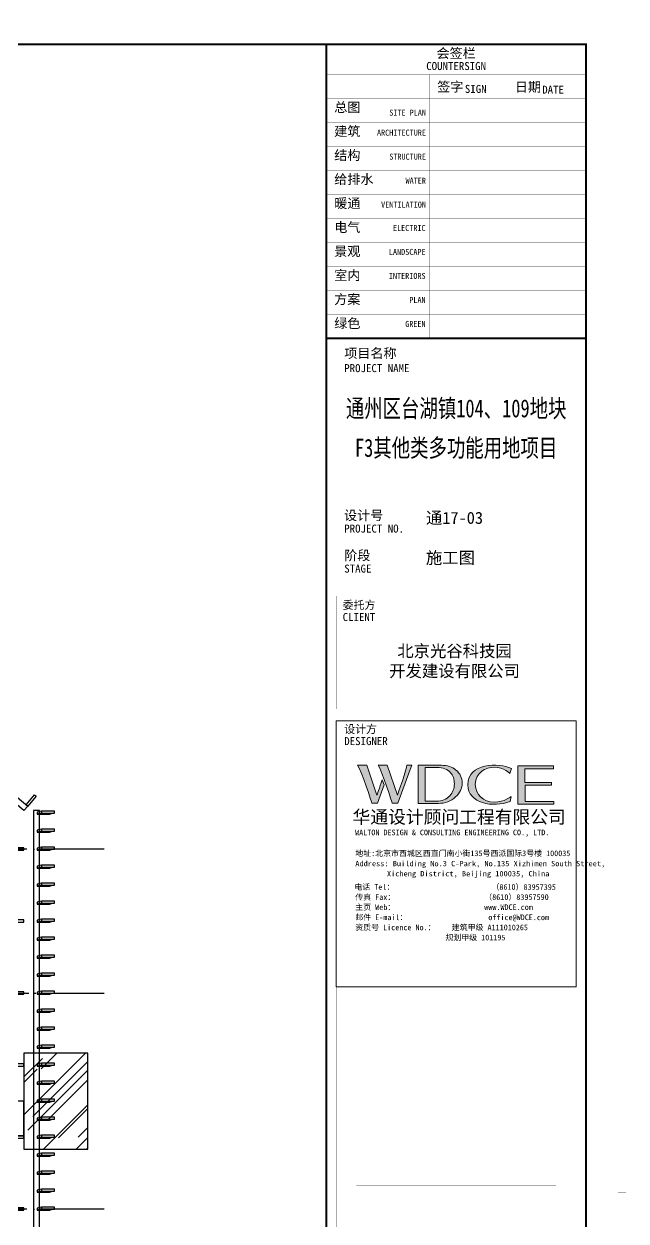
# Model space of a CAD drawing. Extents: x -415214 to 475089, y -207485 to 163917.
# Drawn here: x 58400 to 73468, y 71100 to 101027 of the extents above; entities that cross this region are included whole.
import ezdxf
from ezdxf.enums import TextEntityAlignment as Align

# ---------------------------------------------------------------- set-up
doc = ezdxf.new("R2010")
doc.units = 0
doc.header["$LTSCALE"] = 800
doc.linetypes.add('104 13#平面_t3$0$DOTE', pattern=[2.4200000000000004, 2, -0.2, 0.02, -0.2])
doc.linetypes.add('13#楼幕墙$0$DASH', pattern=[0.35, 0.25, -0.1])
doc.layers.get('0').update_dxf_attribs({"linetype": 'CONTINUOUS'})
doc.layers.get('Defpoints').update_dxf_attribs({"linetype": 'CONTINUOUS'})
for name, color, linetype in [('104 13#平面_t3$0$A-C_玻璃幕墙', 140, 'CONTINUOUS'), ('104 13#平面_t3$0$A-TECH_结构', 21, 'CONTINUOUS'), ('104 13#平面_t3$0$A_AXIS-轴线', 36, '104 13#平面_t3$0$DOTE'), ('104 13#平面_t3$0$EH_玻璃', 156, 'CONTINUOUS'), ('13#楼幕墙$0$A-C_幕墙龙骨', 133, 'CONTINUOUS'), ('13#楼幕墙$0$A-C_玻璃幕墙', 140, 'CONTINUOUS'), ('13#楼幕墙$0$A-C_窗', 140, 'CONTINUOUS'), ('13#楼幕墙$0$D-铝板', 181, 'CONTINUOUS')]:
    doc.layers.add(name, color=color, linetype=linetype)
doc.styles.add('图签信息$0$hwxh', font='STXIHEI.TTF')
doc.styles.add('图签信息$0$华文细黑', font='STXIHEI.TTF', dxfattribs={"height": 10})

# ---------------------------------------------------------------- blocks, each defined once
blk = doc.blocks.new('图签信息$0$logo2')
h = blk.add_hatch(color=7)
h.paths.add_polyline_path([(19.02072923148228, -7.360451359885148), (15.8446936084174, -7.360451359885148), (15.8446936084174, -3.972197714929827), (18.973875901974, -3.972197714929827), (18.973875901974, -4.243326908481412), (16.46102159731674, -4.243326908481412), (16.46102159731674, -5.448077594440615), (18.81057826824662, -5.448077594440615), (18.81057826824662, -5.685617084852073), (16.474112968797, -5.685617084852073), (16.474112968797, -7.116193928845663), (19.02072923148228, -7.116193928845663)])
edge = h.paths.add_edge_path()
edge.add_spline(control_points=[(15.25868247978811, -4.206119852695426), (15.25868247978811, -4.206119852695426), (15.12707974543398, -4.645542071723439), (15.12707974543398, -4.645542071723439), (15.12707974543398, -4.645542071723439), (14.62030586523781, -4.101044371077594), (13.73422672189007, -4.101044371077594), (13.03521638679964, -4.101044371077594), (12.07093352434616, -4.537366002123441), (12.07575666120731, -5.620504737226597), (12.07954626874107, -6.487808097793452), (12.76580974212704, -7.163908532793433), (13.73422672189007, -7.167870395215089), (14.65647939169641, -7.171832257636745), (15.22698758041487, -6.680044552687714), (15.22698758041487, -6.680044552687714), (15.22698758041487, -6.680044552687714), (15.16428680121996, -7.107581184450759), (15.16428680121996, -7.107581184450759), (13.63190731847861, -7.702549567250743), (11.41705396988504, -7.290688130286423), (11.41085279392071, -5.643242382429144), (11.40361808862898, -3.720705578598623), (14.15694021679197, -3.664550485143848), (15.25868247978811, -4.206119852695426)], knot_values=[0, 0, 0, 0, 1, 1, 1, 2, 2, 2, 3, 3, 3, 4, 4, 4, 5, 5, 5, 6, 6, 6, 7, 7, 7, 8, 8, 8, 8], degree=3, periodic=0)
edge = h.paths.add_edge_path(flags=16)
edge.add_spline(control_points=[(10.22883975316405, -5.566416702426598), (10.22883975316405, -5.159550657211323), (10.11963015423666, -4.829682546886491), (9.897076839072339, -4.575951097012613), (9.630426272606105, -4.27312700408778), (9.228038854476178, -4.122059467401161), (8.689914584682564, -4.122059467401161), (8.689914584682564, -4.122059467401161), (7.637781729401063, -4.122059467401161), (7.637781729401063, -4.122059467401161), (7.637781729401063, -4.122059467401161), (7.637781729401063, -7.098279420504263), (7.637781729401063, -7.098279420504263), (7.637781729401063, -7.098279420504263), (8.662698312394665, -7.098279420504263), (8.662698312394665, -7.098279420504263), (9.133298666132232, -7.098279420504263), (9.519149615023942, -6.933603747673694), (9.822662727500367, -6.603735637348863), (10.09482545037934, -6.309179779043138), (10.22883975316405, -5.963636473919581), (10.22883975316405, -5.566416702426598)], knot_values=[0, 0, 0, 0, 1, 1, 1, 2, 2, 2, 3, 3, 3, 4, 4, 4, 5, 5, 5, 6, 6, 6, 7, 7, 7, 7], degree=3, periodic=0)
edge = h.paths.add_edge_path()
edge.add_spline(control_points=[(10.91889283408378, -5.50509396233488), (10.91889283408378, -5.9619139250406), (10.72493383031053, -6.365851637161608), (10.33598229343666, -6.719146412240579), (9.919814484274886, -7.098279420504263), (9.413729623630314, -7.288104306967952), (8.81703869195135, -7.288104306967952), (8.81703869195135, -7.288104306967952), (7.027999426241845, -7.288104306967952), (7.027999426241845, -7.288104306967952), (7.027999426241845, -7.288104306967952), (7.027999426241845, -3.924999875645752), (7.027999426241845, -3.924999875645752), (7.027999426241845, -3.924999875645752), (9.095402590794654, -3.924999875645752), (9.095402590794654, -3.924999875645752), (9.592874707044322, -3.924999875645752), (10.01489918239463, -4.063148295740016), (10.36319856572456, -4.339789645704339), (10.73320206492964, -4.636757072440637), (10.91889283408378, -5.025708609314512), (10.91889283408378, -5.50509396233488)], knot_values=[0, 0, 0, 0, 1, 1, 1, 2, 2, 2, 3, 3, 3, 4, 4, 4, 5, 5, 5, 6, 6, 6, 7, 7, 7, 7], degree=3, periodic=0)
at = {"lineweight": 0}
blk.add_lwpolyline([(19.02072923148228, -7.360451359885148), (15.8446936084174, -7.360451359885148), (15.8446936084174, -3.972197714929827), (18.973875901974, -3.972197714929827), (18.973875901974, -4.243326908481412), (16.46102159731674, -4.243326908481412), (16.46102159731674, -5.448077594440615), (18.81057826824662, -5.448077594440615), (18.81057826824662, -5.685617084852073), (16.474112968797, -5.685617084852073), (16.474112968797, -7.116193928845663), (19.02072923148228, -7.116193928845663), (19.02072923148228, -7.360451359885148)], dxfattribs=at)
for points, knots in [([(10.91889283408378, -5.50509396233488), (10.91889283408378, -5.9619139250406), (10.72493383031053, -6.365851637161608), (10.33598229343666, -6.719146412240579), (9.919814484274886, -7.098279420504263), (9.413729623630314, -7.288104306967952), (8.81703869195135, -7.288104306967952), (8.81703869195135, -7.288104306967952), (7.027999426241845, -7.288104306967952), (7.027999426241845, -7.288104306967952), (7.027999426241845, -7.288104306967952), (7.027999426241845, -3.924999875645752), (7.027999426241845, -3.924999875645752), (7.027999426241845, -3.924999875645752), (9.095402590794654, -3.924999875645752), (9.095402590794654, -3.924999875645752), (9.592874707044322, -3.924999875645752), (10.01489918239463, -4.063148295740016), (10.36319856572456, -4.339789645704339), (10.73320206492964, -4.636757072440637), (10.91889283408378, -5.025708609314512), (10.91889283408378, -5.50509396233488)], [0, 0, 0, 0, 1, 1, 1, 2, 2, 2, 3, 3, 3, 4, 4, 4, 5, 5, 5, 6, 6, 6, 7, 7, 7, 7]), ([(10.22883975316405, -5.566416702426598), (10.22883975316405, -5.159550657211323), (10.11963015423666, -4.829682546886491), (9.897076839072339, -4.575951097012613), (9.630426272606105, -4.27312700408778), (9.228038854476178, -4.122059467401161), (8.689914584682564, -4.122059467401161), (8.689914584682564, -4.122059467401161), (7.637781729401063, -4.122059467401161), (7.637781729401063, -4.122059467401161), (7.637781729401063, -4.122059467401161), (7.637781729401063, -7.098279420504263), (7.637781729401063, -7.098279420504263), (7.637781729401063, -7.098279420504263), (8.662698312394665, -7.098279420504263), (8.662698312394665, -7.098279420504263), (9.133298666132232, -7.098279420504263), (9.519149615023942, -6.933603747673694), (9.822662727500367, -6.603735637348863), (10.09482545037934, -6.309179779043138), (10.22883975316405, -5.963636473919581), (10.22883975316405, -5.566416702426598)], [0, 0, 0, 0, 1, 1, 1, 2, 2, 2, 3, 3, 3, 4, 4, 4, 5, 5, 5, 6, 6, 6, 7, 7, 7, 7]), ([(15.25868247978811, -4.206119852695426), (15.25868247978811, -4.206119852695426), (15.12707974543398, -4.645542071723439), (15.12707974543398, -4.645542071723439), (15.12707974543398, -4.645542071723439), (14.62030586523781, -4.101044371077594), (13.73422672189007, -4.101044371077594), (13.03521638679964, -4.101044371077594), (12.07093352434616, -4.537366002123441), (12.07575666120731, -5.620504737226597), (12.07954626874107, -6.487808097793452), (12.76580974212704, -7.163908532793433), (13.73422672189007, -7.167870395215089), (14.65647939169641, -7.171832257636745), (15.22698758041487, -6.680044552687714), (15.22698758041487, -6.680044552687714), (15.22698758041487, -6.680044552687714), (15.16428680121996, -7.107581184450759), (15.16428680121996, -7.107581184450759), (13.63190731847861, -7.702549567250743), (11.41705396988504, -7.290688130286423), (11.41085279392071, -5.643242382429144), (11.40361808862898, -3.720705578598623), (14.15694021679197, -3.664550485143848), (15.25868247978811, -4.206119852695426)], [0, 0, 0, 0, 1, 1, 1, 2, 2, 2, 3, 3, 3, 4, 4, 4, 5, 5, 5, 6, 6, 6, 7, 7, 7, 8, 8, 8, 8])]:
    blk.add_open_spline(points, degree=3, knots=knots, dxfattribs=at)
blk = doc.blocks.new('图签信息$0$logo1')
h = blk.add_hatch(color=8)
edge = h.paths.add_edge_path()
edge.add_spline(control_points=[(3.862643606226645, -5.205025947616417), (3.634578134649581, -5.879576088625315), (3.385842076524747, -6.562394464253322), (3.385842076524747, -6.562394464253322), (3.385842076524747, -6.562394464253322), (2.502863521159167, -3.90811889663174), (2.502863521159167, -3.90811889663174), (2.502863521159167, -3.90811889663174), (1.801786127413963, -3.90536281842537), (1.687408881849635, -3.90811889663174), (2.021238854596123, -4.385953955661026), (2.951759759021575, -7.27122332795394), (2.951759759021575, -7.27122332795394), (2.951759759021575, -7.27122332795394), (3.437174033118377, -7.27122332795394), (3.437174033118377, -7.27122332795394), (3.437174033118377, -7.27122332795394), (4.032486925694156, -5.658745322339971), (4.032486925694156, -5.658745322339971), (4.032486925694156, -5.658745322339971), (3.862643606226645, -5.205025947616417), (3.862643606226645, -5.205025947616417)], knot_values=[0, 0, 0, 0, 1, 1, 1, 2, 2, 2, 3, 3, 3, 4, 4, 4, 5, 5, 5, 6, 6, 6, 7, 7, 7, 7], degree=3, periodic=0)
h = blk.add_hatch(color=7)
edge = h.paths.add_edge_path()
edge.add_spline(control_points=[(6.037533820827859, -3.90811889663174), (6.08955479697308, -4.100872116189696), (5.198308006988392, -6.562394464253322), (5.198308006988392, -6.562394464253322), (5.198308006988392, -6.562394464253322), (4.302238080142557, -3.90811889663174), (4.302238080142557, -3.90811889663174), (4.302238080142557, -3.90811889663174), (3.600471666845761, -3.90536281842537), (3.486438931057229, -3.90811889663174), (3.820613413579513, -4.385953955661026), (4.751134318004965, -7.27122332795394), (4.751134318004965, -7.27122332795394), (4.751134318004965, -7.27122332795394), (5.23620408232597, -7.27122332795394), (5.23620408232597, -7.27122332795394), (5.23620408232597, -7.27122332795394), (6.332778698685176, -4.300343276375678), (6.332778698685176, -4.300343276375678), (6.332778698685176, -4.300343276375678), (6.481951431604917, -3.90811889663174), (6.481951431604917, -3.90811889663174), (6.481951431604917, -3.90811889663174), (6.214267335811294, -3.913803307932376), (6.037533820827859, -3.90811889663174)], knot_values=[0, 0, 0, 0, 1, 1, 1, 2, 2, 2, 3, 3, 3, 4, 4, 4, 5, 5, 5, 6, 6, 6, 7, 7, 7, 8, 8, 8, 8], degree=3, periodic=0)
at = {"color": 8, "lineweight": 0}
blk.add_open_spline([(3.862643606226645, -5.205025947616417), (3.634578134649581, -5.879576088625315), (3.385842076524747, -6.562394464253322), (3.385842076524747, -6.562394464253322), (3.385842076524747, -6.562394464253322), (2.502863521159167, -3.90811889663174), (2.502863521159167, -3.90811889663174), (2.502863521159167, -3.90811889663174), (1.801786127413963, -3.90536281842537), (1.687408881849635, -3.90811889663174), (2.021238854596123, -4.385953955661026), (2.951759759021575, -7.27122332795394), (2.951759759021575, -7.27122332795394), (2.951759759021575, -7.27122332795394), (3.437174033118377, -7.27122332795394), (3.437174033118377, -7.27122332795394), (3.437174033118377, -7.27122332795394), (4.032486925694156, -5.658745322339971), (4.032486925694156, -5.658745322339971), (4.032486925694156, -5.658745322339971), (3.862643606226645, -5.205025947616417), (3.862643606226645, -5.205025947616417)], degree=3, knots=[0, 0, 0, 0, 1, 1, 1, 2, 2, 2, 3, 3, 3, 4, 4, 4, 5, 5, 5, 6, 6, 6, 7, 7, 7, 7], dxfattribs=at)
at = {"lineweight": 0}
blk.add_open_spline([(6.037533820827859, -3.90811889663174), (6.08955479697308, -4.100872116189696), (5.198308006988392, -6.562394464253322), (5.198308006988392, -6.562394464253322), (5.198308006988392, -6.562394464253322), (4.302238080142557, -3.90811889663174), (4.302238080142557, -3.90811889663174), (4.302238080142557, -3.90811889663174), (3.600471666845761, -3.90536281842537), (3.486438931057229, -3.90811889663174), (3.820613413579513, -4.385953955661026), (4.751134318004965, -7.27122332795394), (4.751134318004965, -7.27122332795394), (4.751134318004965, -7.27122332795394), (5.23620408232597, -7.27122332795394), (5.23620408232597, -7.27122332795394), (5.23620408232597, -7.27122332795394), (6.332778698685176, -4.300343276375678), (6.332778698685176, -4.300343276375678), (6.332778698685176, -4.300343276375678), (6.481951431604917, -3.90811889663174), (6.481951431604917, -3.90811889663174), (6.481951431604917, -3.90811889663174), (6.214267335811294, -3.913803307932376), (6.037533820827859, -3.90811889663174)], degree=3, knots=[0, 0, 0, 0, 1, 1, 1, 2, 2, 2, 3, 3, 3, 4, 4, 4, 5, 5, 5, 6, 6, 6, 7, 7, 7, 8, 8, 8, 8], dxfattribs=at)
blk.add_blockref('图签信息$0$logo2', (0, 0))
blk = doc.blocks.new('图签信息$0$时间-logo')
at = {"layer": 'Defpoints', "lineweight": 0}
blk.add_lwpolyline([(0.0001722548878984043, -23.45663710463375), (-21.16633611514082, -23.45663710463375), (-21.16633611514082, 0.0003445097757963644), (0.0001722548878984043, 0.0003445097757963644), (0.0001722548878984043, -23.45663710463375)], dxfattribs=at)
blk.add_blockref('图签信息$0$logo1', (-20.96700383288875, 0))
at = {"style": '图签信息$0$hwxh'}
for s, height, p in [('华通设计顾问工程有限公司 ', 1.15, (-19.72643262400533, -9.054043845530455)), ('WALTON DESIGN & CONSULTING ENGINEERING CO., LTD.', 0.5, (-19.49719682217647, -10.09596388025067)), ('地址:北京市西城区西直门南小街135号西派国际3号楼 100035', 0.5, (-19.48452197453581, -11.93552792325897)), ('Address: Building No.3 C-Park, No.135 Xizhimen South Street, ', 0.47, (-19.48452197453581, -12.82680056417378)), ('Xicheng District, Beijing 100035, China ', 0.47, (-16.69079096705566, -13.71807320508858)), ('电话 Tel：                        （8610）83957395 ', 0.5, (-19.56392193949079, -14.90643672630832)), ('传真 Fax：                      （8610）83957590 ', 0.5, (-19.48452197453581, -15.79770936722312)), ('主页 Web：                      www.WDCE.com ', 0.5, (-19.48452197453581, -16.68898200813793)), ('资质号 Licence No.：    建筑甲级 A111010265 ', 0.5, (-19.48452197453581, -18.47152728996753)), ('邮件 E-mail：                    office@WDCE.com ', 0.5, (-19.48452197453581, -17.58025464905273)), ('   规划甲级 101195', 0.5, (-12.60204497318924, -19.36279993088234))]:
    blk.add_text(s, height=height, dxfattribs=at).set_placement(p)
blk = doc.blocks.new('图签信息')
at = {"const_width": 0.5}
for points in [[(-65.00000000000273, 574), (-64.99999999999545, 500.4999999999999), (4.320099833421409e-12, 500.4999999999999), (4.320099833421409e-12, 574)], [(-64.99999999999545, -1.4210854715202e-14), (4.320099833421409e-12, -1.4210854715202e-14), (4.320099833421409e-12, 500.4999999999999), (-64.99999999999545, 500.4999999999999)]]:
    blk.add_lwpolyline(points, close=True, dxfattribs=at)
for points, const_width in [([(-64.99999999999545, 566.5), (4.320099833421409e-12, 566.5)], 0.05), ([(-39.14477304461911, 566.5), (-39.14477304461911, 500.4999999999999)], 0.05), ([(-19.1006717005539, 566.5), (-19.1006717005539, 500.4999999999999)], 0.05), ([(-64.99999999999545, 560.5), (4.320099833421409e-12, 560.5)], 0.05), ([(-64.99999999999545, 554.5), (4.320099833421409e-12, 554.5)], 0.05), ([(-64.99999999999545, 548.5), (4.320099833421409e-12, 548.5)], 0.05), ([(-64.99999999999545, 542.5), (4.320099833421409e-12, 542.5)], 0.05), ([(-64.99999999999545, 536.5), (4.320099833421409e-12, 536.5)], 0.05), ([(-64.99999999999545, 530.5), (4.320099833421409e-12, 530.5)], 0.05), ([(-64.99999999999545, 524.5), (4.320099833421409e-12, 524.5)], 0.05), ([(-64.99999999999545, 518.5), (4.320099833421409e-12, 518.5)], 0.05), ([(-64.99999999999545, 512.5), (4.320099833421409e-12, 512.5)], 0.05), ([(-64.99999999999545, 512.5), (4.320099833421409e-12, 512.5)], 0.05), ([(-64.99999999999545, 506.4999999999999), (4.320099833421409e-12, 506.4999999999999)], 0.05), ([(-64.99999999999545, 500.4999999999999), (4.320099833421409e-12, 500.4999999999999)], 0.05), ([(-62.49999999999545, 450.8651490923694), (-2.49999999999568, 450.8651490923694)], 0.05), ([(-62.49999999999545, 440.8651490923694), (-2.49999999999568, 440.8651490923694)], 0.05), ([(-2.49999999999568, 407.8537807337489), (-2.49999999999568, 436.1180226144788), (-62.49999999999545, 436.1180226144788), (-62.49999999999545, 407.8537807337489)], 0.04999999999999995), ([(-62.49999999999545, 407.8537807337489), (-2.49999999999568, 407.8537807337489)], 0.04999999999999995), ([(-62.49999999999545, 404.9158514156406), (-62.49999999999545, 227.8271815069857)], 0.04999999999999995), ([(-62.49999999999545, 404.9158514156406), (-2.49999999999568, 404.9158514156406)], 0.04999999999999995), ([(-62.49999999999545, 227.8271815069857), (-2.49999999999568, 227.8271815069857), (-2.49999999999568, 404.9158514156406)], 0.04999999999999995), ([(-57.49999999999545, 338.3612295669009), (-7.49999999999568, 338.3612295669009)], 0.04999999999999995), ([(-57.49999999999545, 288.8268789483773), (-7.49999999999568, 288.8268789483773)], 0.04999999999999995)]:
    blk.add_lwpolyline(points, dxfattribs=dict(const_width=const_width))
at = {"ltscale": 0.001, "xscale": 2.834689937531525, "yscale": 2.834689937531525, "zscale": 2.834689937531525}
blk.add_blockref('图签信息$0$时间-logo', (-2.49999999999568, 404.9158514156406), dxfattribs=at)
at = {"style": '图签信息$0$华文细黑'}
for s, height, p in [('会签栏', 2.4, (-32.50000000000273, 573)), ('COUNTERSIGN', 2, (-32.50000000000273, 569.5977370786459))]:
    blk.add_text(s, height=height, dxfattribs=at).set_placement(p, align=Align.TOP_CENTER)
for s, height, p in [('签字', 2.4, (-37.22245963978207, 564.6340591497828)), ('SIGN', 2, (-30.32005426888213, 563.8845074550445)), ('日期', 2.4, (-17.79201240960833, 564.5784462411502)), ('DATE', 2, (-10.95922043231553, 563.6957848773163)), ('总图', 2.4, (-62.99999999999568, 559.5)), ('建筑', 2.4, (-62.99999999999568, 553.5)), ('结构', 2.4, (-62.99999999999568, 547.5)), ('给排水', 2.4, (-62.99999999999568, 541.5)), ('暖通', 2.4, (-62.99999999999568, 535.5)), ('电气', 2.4, (-62.99999999999568, 529.5)), ('景观', 2.4, (-62.99999999999568, 523.5)), ('室内', 2.4, (-62.99999999999568, 517.5)), ('方案', 2.4, (-62.99999999999568, 511.4999999999999)), ('绿色', 2.4, (-62.99999999999568, 505.5000000000001)), ('项目名称', 2.4, (-60.4999999999884, 498.003326759801)), ('PROJECT NAME', 2, (-60.4999999999884, 494.0786817350855)), ('设计号', 2.4, (-60.54465229522907, 457.4789648001825)), ('PROJECT NO.', 2, (-60.4999999999884, 453.965486020541)), ('阶段', 2.4, (-60.4999999999884, 447.4691970374261)), ('STAGE', 2, (-60.4999999999884, 443.965486020541)), ('委托方', 2, (-60.89723522267286, 434.8600734792527)), ('CLIENT', 2, (-60.89723522267286, 431.8600734792526)), ('设计方', 1.999999999999999, (-60.4999999999884, 403.83357933944)), ('DESIGNER', 1.999999999999999, (-60.4999999999884, 400.8335793394399))]:
    blk.add_text(s, height=height, dxfattribs=at).set_placement(p, align=Align.TOP_LEFT)
for s, p in [('SITE PLAN', (-40.05562734564137, 557.6984817677658)), ('ARCHITECTURE', (-40.05562734564137, 552.6984817677658)), ('STRUCTURE', (-40.05562734564137, 546.6984817677658)), ('WATER', (-40.05562734564137, 540.6984817677658)), ('VENTILATION', (-40.05562734564137, 534.6984817677658)), ('ELECTRIC', (-40.14477304461911, 528.8864235618494)), ('LANDSCAPE', (-40.14477304461911, 522.8864235618494)), ('INTERIORS', (-40.14477304461911, 516.8864235618494)), ('PLAN', (-40.14477304461911, 510.8864235618493)), ('GREEN', (-40.14477304461911, 504.8864235618494))]:
    blk.add_text(s, height=1.5, dxfattribs=at).set_placement(p, align=Align.TOP_RIGHT)
at = {"color": 4, "style": '图签信息$0$华文细黑', "width": 0.75}
for s, p in [('通州区台湖镇104、109地块', (-32.49999999999545, 480.7776606936532)), ('F3其他类多功能用地项目', (-32.49999999999545, 470.9054438621387))]:
    blk.add_text(s, height=4.5, dxfattribs=at).set_placement(p, align=Align.CENTER)
at = {"color": 4, "ltscale": 0.001, "char_height": 3, "width": 58.48948377250053, "style": '图签信息$0$华文细黑'}
for s, insert, attachment_point in [('通17-03', (-40.06242156794815, 455.5107781340303), 4), ('施工图', (-40.06242156794815, 445.5107781340303), 4), ('北京光谷科技园\\P开发建设有限公司', (-32.89723522267286, 419.7059220486553), 5)]:
    blk.add_mtext(s, dxfattribs=dict(at, insert=insert, attachment_point=attachment_point))
blk = doc.blocks.new('图签-A1')
at = {"color": 2}
blk.add_blockref('图签信息', (0, 0), dxfattribs=at)
blk = doc.blocks.new('图框-A1')
for points, const_width in [([(5.684341886080801e-13, 0), (841.0000000000002, 0), (841.0000000000002, 594), (5.684341886080801e-13, 594)], 0.05), ([(765.9999999999966, 584), (25.00000000000045, 584), (25.00000000000045, 10), (766.0000000000002, 10)], 0.5)]:
    blk.add_lwpolyline(points, close=True, dxfattribs=dict(const_width=const_width))
at = {"const_width": 0.05}
blk.add_lwpolyline([(841.0000000000002, 297), (839.0000000000002, 297)], dxfattribs=at)
blk = doc.blocks.new('13#楼幕墙$0$llllei')
for p, q in [((325, 50), (0, 50)), ((0, 50), (0, 0)), ((0, 0), (325, 0)), ((325, 0), (325, 50))]:
    blk.add_line(p, q)
for points in [[(0, 50), (-105, 29)], [(-105, 29), (-105, -21)], [(0, 0), (-105, -21)], [(325, 0), (220, -21)], [(-105, -21), (220, -21)]]:
    blk.add_lwpolyline(points)
blk = doc.blocks.new('13#楼幕墙$0$A$C7A413A1D')
blk.add_lwpolyline([(-70, -300.0000000000001), (-10, -300), (-10, 0), (-70, -1.13686837721616e-13)], close=True)
blk = doc.blocks.new('13#楼幕墙$0$eeeessew')
blk.add_lwpolyline([(49.99999999990541, -8.731149137020111e-11), (0, 2.91038304567337e-11), (6.257323548197746e-10, 325), (50.0000000006039, 324.9999999998399)], close=True)
blk = doc.blocks.new('13#楼幕墙$0$A$C2B4E24BF')
at = {"linetype": '13#楼幕墙$0$DASH'}
for points in [[(5.000000000021828, 50.00000000008004), (5.000000000021828, 920.0000000000509)], [(4.99999999969441, 300), (459.9999999998472, 556.983625253335), (874.9999999999854, 299.9999999999854)]]:
    blk.add_lwpolyline(points, dxfattribs=at)
blk.add_lwpolyline([(4.99999999969441, 7.275957614183426e-12), (875, -7.275957614183426e-12), (874.9999999999854, 299.9999999999854), (4.99999999969441, 299.9999999999927)], close=True)
blk.add_arc((5.000000000021828, 50.00000000005821), 869.9999999999782, 0, 90, dxfattribs=at)
blk = doc.blocks.new('13#楼幕墙')
at = {"layer": '13#楼幕墙$0$A-C_玻璃幕墙'}
blk.add_line((58789.99999999994, 80939.99999999997), (58789.99999999993, 81228.46194432724), dxfattribs=at)
at = {"layer": '13#楼幕墙$0$D-铝板'}
blk.add_lwpolyline([(53309.16704947412, 85827.42685167774), (58496.4181414531, 81474.80637357416), (58399.99999999985, 81359.89970710654), (53293.20742207249, 85645.00747574437)], dxfattribs=at)
blk.add_lwpolyline([(58789.99999999993, 81359.89970710654), (58639.99999999992, 81359.89970710654), (58639.99999999992, 61199.99999999991), (58789.99999999993, 61049.99999999998), (58789.99999999993, 81359.89970710654)], close=True, dxfattribs=at)
at = {"layer": '13#楼幕墙$0$A-C_幕墙龙骨', "rotation": 90}
for p in [(58099.99999999994, 80439.99999999997), (58099.99999999994, 78639.99999999997), (58099.99999999994, 76839.99999999997), (58099.99999999994, 75039.99999999997), (58099.99999999994, 73239.99999999997), (58099.99999999994, 71439.99999999997)]:
    blk.add_blockref('13#楼幕墙$0$A$C7A413A1D', p, dxfattribs=at)
at = {"layer": '13#楼幕墙$0$A-C_窗', "rotation": 90}
blk.add_blockref('13#楼幕墙$0$A$C2B4E24BF', (58400.00000000004, 73225.00000000028), dxfattribs=at)
at = {"layer": '13#楼幕墙$0$D-铝板', "rotation": 320.000000000001}
blk.add_blockref('13#楼幕墙$0$eeeessew', (58458.11591929702, 81506.94575405872), dxfattribs=at)
at = {"layer": '13#楼幕墙$0$D-铝板'}
for p in [(58839.99999999993, 81295.99999999997), (58839.99999999993, 80845.99999999997), (58839.99999999993, 80395.99999999997), (58839.99999999993, 79945.99999999997), (58839.99999999993, 79495.99999999997), (58839.99999999993, 79045.99999999997), (58839.99999999993, 78595.99999999997), (58839.99999999993, 78145.99999999997), (58839.99999999993, 77695.99999999997), (58839.99999999993, 77245.99999999997), (58839.99999999993, 76795.99999999997), (58839.99999999993, 76345.99999999997), (58839.99999999993, 75895.99999999997), (58839.99999999993, 75445.99999999997), (58839.99999999993, 74995.99999999997), (58839.99999999993, 74545.99999999997), (58839.99999999993, 74095.99999999997), (58839.99999999993, 73645.99999999997), (58839.99999999993, 73195.99999999997), (58839.99999999993, 72745.99999999997), (58839.99999999993, 72295.99999999997), (58839.99999999993, 71845.99999999997), (58839.99999999993, 71395.99999999997)]:
    blk.add_blockref('13#楼幕墙$0$llllei', p, dxfattribs=at)
blk = doc.blocks.new('104 13#平面_t3$0$轴网')
at = {"layer": '104 13#平面_t3$0$A_AXIS-轴线', "linetype": '104 13#平面_t3$0$DOTE'}
for p, q in [((60408.42140219617, 18000), (-2925.01551574981, 18000)), ((60408.42140219617, 9000), (-2925.01551574981, 9000))]:
    blk.add_line(p, q, dxfattribs=at)
blk = doc.blocks.new('104 13#平面_t3')
at = {"layer": '104 13#平面_t3$0$EH_玻璃'}
h = blk.add_hatch(dxfattribs=at)
h.set_pattern_fill('AR-RROOF', color=256, scale=600, angle=44.99999999999999)
h.set_pattern_definition([(44.99999999999999, (0, 0), (646.5784407169793, 1724.209175245277), [11430, -1524, 3810, -762]), (44.99999999999999, (447.2167548292441, 986.0321220933929), (-1255.439805725468, 177.8090711971695), [2286, -251.46, 4572, -571.5]), (44.99999999999999, (-188.585378542452, 727.4007458066014), (2440.833613706597, 3162.846205840555), [6096, -1066.8, 3048, -762])])
h.paths.add_polyline_path([(59999.99999999994, 75300.00000000001), (58399.99999999995, 75300.00000000001), (58399.99999999995, 72900.00000000001), (59999.99999999994, 72900.00000000001)])
at = {"layer": '104 13#平面_t3$0$A-C_玻璃幕墙'}
blk.add_lwpolyline([(59999.99999999994, 75300.00000000001), (58399.99999999995, 75300.00000000001), (58399.99999999995, 72900.00000000001), (59999.99999999994, 72900.00000000001)], close=True, dxfattribs=at)
at = {"layer": '104 13#平面_t3$0$A_AXIS-轴线', "linetype": '104 13#平面_t3$0$DOTE'}
blk.add_line((39500, 76800.00000000007), (60408.42140219617, 76800.00000000009), dxfattribs=at)
at = {"xscale": 100, "yscale": 100, "zscale": 100}
for name, p in [('图框-A1', (-10634.52120541848, 42114.76699672837)), ('图签-A1', (72465.47879458152, 43114.7669967284))]:
    blk.add_blockref(name, p, dxfattribs=at)
blk.add_blockref('104 13#平面_t3$0$轴网', (0, 62400))
at = {"layer": '104 13#平面_t3$0$A-TECH_结构'}
blk.add_blockref('13#楼幕墙', (0, 0), dxfattribs=at)

msp = doc.modelspace()

# ---------------------------------------------------------------- block references
msp.add_blockref('104 13#平面_t3', (0, 0))

doc.saveas('drawing.dxf')
